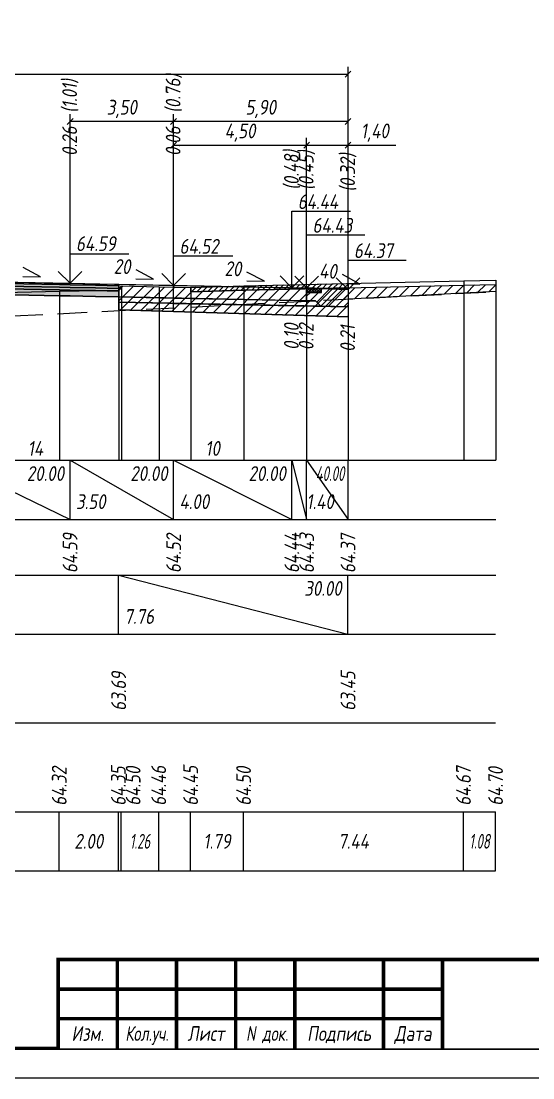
# Model space of a CAD drawing. Extents: x -717 to 1451, y -133302 to 233.
# Drawn here: x 193.7 to 280.2, y -127162.4 to -126983.8 of the extents above; entities that cross this region are included whole.
import ezdxf
from ezdxf.enums import TextEntityAlignment as Align

# ---------------------------------------------------------------- set-up
doc = ezdxf.new("R2010")
doc.units = 0
doc.linetypes.add('штриховая', pattern=[0.75, 0.5, -0.25])
for name, color, linetype in [('Зарамочное оформление', 7, 'Continuous'), ('Интерполированный поперечник', 2, 'Continuous'), ('Код_510', 7, 'Continuous'), ('Код_514', 1, 'Continuous'), ('Код_516', 1, 'Continuous'), ('Контур_0', 7, 'Continuous'), ('Контур_2564', 7, 'Continuous'), ('Контур_2660', 7, 'Continuous'), ('Контур_2665', 7, 'Continuous'), ('Контур_400', 7, 'Continuous'), ('Контур_508', 7, 'Continuous'), ('Контур_512', 7, 'Continuous'), ('Контур_513', 7, 'Continuous'), ('Красный поперечник', 1, 'Continuous'), ('Объём_2501', 7, 'Continuous'), ('Объём_2564', 7, 'Continuous'), ('Объём_2650', 7, 'Continuous'), ('Объём_2660', 7, 'Continuous'), ('Объём_2665', 7, 'Continuous'), ('Объём_2753', 7, 'Continuous'), ('Откосы', 7, 'Continuous'), ('Отметки покрытия', 7, 'Continuous'), ('Рабочие отметки', 7, 'Continuous'), ('Рабочие отметки доп.', 7, 'Continuous'), ('Слои выравнивания', 7, 'Continuous'), ('Таблица', 7, 'Continuous'), ('Уклоны проезжей части', 7, 'Continuous'), ('Черный поперечник', 3, 'Continuous')]:
    doc.layers.add(name, color=color, linetype=linetype)
for name, color, linetype, true_color in [('Контур_2540', 2, 'Continuous', 0xffff00), ('Контур_2560', 2, 'Continuous', 0xffff00), ('Контур_2561', 7, 'Continuous', 0xff8040), ('Контур_2562', 3, 'Continuous', 0x00ff00), ('Контур_2563', 7, 'Continuous', 0xff8000), ('Контур_2570', 7, 'Continuous', 0x80ff00), ('Контур_2725', 7, 'Continuous', 0x323232), ('Контур_2760', 7, 'Continuous', 0x323232), ('Контур_2761', 7, 'Continuous', 0x323232), ('Контур_2762', 7, 'Continuous', 0x323232), ('Контур_2763', 7, 'Continuous', 0x323232), ('Контур_402', 7, 'Continuous', 0xff6464), ('Объём_2500', 7, 'Continuous', 0xc0c0c0), ('Объём_2520', 7, 'Continuous', 0x80ffff), ('Объём_2540', 2, 'Continuous', 0xffff00), ('Объём_2560', 2, 'Continuous', 0xffff00), ('Объём_2561', 7, 'Continuous', 0xff8040), ('Объём_2562', 3, 'Continuous', 0x00ff00), ('Объём_2563', 7, 'Continuous', 0xff8000), ('Объём_2570', 7, 'Continuous', 0x80ff00), ('Объём_2600', 7, 'Continuous', 0x808000), ('Объём_2746', 2, 'Continuous', 0xffff00)]:
    doc.layers.add(name, color=color, linetype=linetype, true_color=true_color)
doc.styles.get("Standard").update_dxf_attribs({"font": 'txt', "height": 2.5})
doc.styles.add('М', font='romand.shx', dxfattribs={"width": 0.8, "oblique": 10, "height": 2.5})
doc.dimstyles.new('ISO-25', dxfattribs={"dimtxt": 2.5, "dimasz": 2.5, "dimexe": 1.25, "dimexo": 0.625, "dimtad": 1, "dimtxsty": 'Standard', "dimcen": 2.5, "dimadec": 0, "dimazin": 0, "dimtfac": 1, "dimtmove": 0, "dimatfit": 3, "dimfxl": 1, "dimarcsym": 0})

# ---------------------------------------------------------------- blocks, each defined once
blk = doc.blocks.new('Штамп')
at = {"linetype": 'Continuous'}
blk.add_wipeout([(199.95, -411.25), (384.95, -411.25), (384.95, -426.25), (199.95, -426.25)], dxfattribs=at).dxf.layer = 'Зарамочное оформление'
at = {"layer": 'Зарамочное оформление', "linetype": 'Continuous', "lineweight": -3, "const_width": 0.6, "flags": 128}
for points in [[(199.95, -426.25), (199.95, -411.25), (384.95, -411.25)], [(209.95, -411.25), (209.95, -426.25)], [(219.95, -411.25), (219.95, -426.25)], [(229.95, -411.25), (229.95, -426.25)], [(239.95, -411.25), (239.95, -426.25)], [(254.95, -411.25), (254.95, -426.25)], [(264.95, -411.25), (264.95, -426.25)], [(374.95, -411.25), (374.95, -426.25)], [(199.95, -416.25), (264.95, -416.25)], [(374.95, -418.25), (384.95, -418.25)], [(199.95, -421.25), (264.95, -421.25)]]:
    blk.add_lwpolyline(points, dxfattribs=at)
at = {"linetype": 'Continuous', "insert": (319.95, -419.17), "char_height": 5, "width": 110, "attachment_point": 5, "style": 'М'}
blk.add_mtext('{\\Q10;\\W0.8;43/23-Р-ЗП2-1}', dxfattribs=at)
at = {"layer": 'Зарамочное оформление', "linetype": 'Continuous', "style": 'М', "oblique": 10}
for s, width, p in [('Лист', 0.8, (379.95, -414.66)), ('Изм.', 0.8, (204.95, -423.75)), ('Кол.уч.', 0.7, (214.95, -423.75)), ('Лист', 0.8, (224.95, -423.75)), ('N док.', 0.7, (235.28, -423.75)), ('Подпись', 0.8, (247.45, -423.75)), ('Дата', 0.8, (259.95, -423.75))]:
    blk.add_text(s, height=2.5, dxfattribs=dict(at, width=width)).set_placement(p, align=Align.MIDDLE_CENTER)
blk = doc.blocks.new('шифр')
blk.add_blockref('Штамп', (0, -126791))
blk = doc.blocks.new('_Oblique')
at = {"color": 0, "linetype": 'ByBlock', "lineweight": -2}
blk.add_line((-0.5, -0.5), (0.5, 0.5), dxfattribs=at)
blk = doc.blocks.new('*D4013')
at = {"color": 0, "lineweight": -2, "transparency": 16777216}
for p, q in [((241.96, -127028.31), (241.96, -127003.48)), ((248.96, -127028.59), (248.96, -127003.48)), ((241.96, -127004.73), (248.96, -127004.73)), ((248.96, -127004.73), (257.04, -127004.73))]:
    blk.add_line(p, q, dxfattribs=at)
at = {"layer": 'Defpoints', "color": 0, "transparency": 16777216}
for p in [(248.96, -127004.73), (241.96, -127028.94), (248.96, -127029.22)]:
    blk.add_point(p, dxfattribs=at)
at = {"color": 0, "lineweight": -2, "transparency": 16777216, "rotation": 180}
blk.add_blockref('_Oblique', (241.96, -127004.73), dxfattribs=at)
at = {"color": 0, "lineweight": -2, "transparency": 16777216}
blk.add_blockref('_Oblique', (248.96, -127004.73), dxfattribs=at)
at = {"color": 0, "transparency": 16777216, "insert": (253.5, -127002.61), "char_height": 2.5, "width": 8.75, "attachment_point": 5, "style": 'М'}
blk.add_mtext('1,40', dxfattribs=at)
blk = doc.blocks.new('*D4015')
at = {"color": 0, "lineweight": -2, "transparency": 16777216}
for p, q in [((219.46, -127027.86), (219.46, -127003.48)), ((241.96, -127028.31), (241.96, -127003.48)), ((219.46, -127004.73), (241.96, -127004.73))]:
    blk.add_line(p, q, dxfattribs=at)
at = {"layer": 'Defpoints', "color": 0, "transparency": 16777216}
for p in [(241.96, -127004.73), (219.46, -127028.49), (241.96, -127028.94)]:
    blk.add_point(p, dxfattribs=at)
at = {"color": 0, "lineweight": -2, "transparency": 16777216, "rotation": 180}
blk.add_blockref('_Oblique', (219.46, -127004.73), dxfattribs=at)
at = {"color": 0, "lineweight": -2, "transparency": 16777216}
blk.add_blockref('_Oblique', (241.96, -127004.73), dxfattribs=at)
at = {"color": 0, "transparency": 16777216, "insert": (230.71, -127002.61), "char_height": 2.5, "width": 9.5833, "attachment_point": 5, "style": 'М'}
blk.add_mtext('4,50', dxfattribs=at)
blk = doc.blocks.new('*D4017')
at = {"color": 0, "lineweight": -2, "transparency": 16777216}
for p, q in [((201.96, -127027.51), (201.96, -126999.48)), ((219.46, -127000.73), (201.96, -127000.73)), ((219.46, -127027.86), (219.46, -126999.48))]:
    blk.add_line(p, q, dxfattribs=at)
at = {"layer": 'Defpoints', "color": 0, "transparency": 16777216}
for p in [(201.96, -127000.73), (201.96, -127028.14), (219.46, -127028.49)]:
    blk.add_point(p, dxfattribs=at)
at = {"color": 0, "lineweight": -2, "transparency": 16777216, "rotation": 180}
blk.add_blockref('_Oblique', (201.96, -127000.73), dxfattribs=at)
at = {"color": 0, "lineweight": -2, "transparency": 16777216}
blk.add_blockref('_Oblique', (219.46, -127000.73), dxfattribs=at)
at = {"color": 0, "transparency": 16777216, "insert": (210.71, -126998.61), "char_height": 2.5, "width": 9.5833, "attachment_point": 5, "style": 'М'}
blk.add_mtext('3,50', dxfattribs=at)
blk = doc.blocks.new('*D4018')
at = {"color": 0, "lineweight": -2, "transparency": 16777216}
for p, q in [((219.46, -127027.86), (219.46, -126999.48)), ((248.96, -127000.73), (219.46, -127000.73)), ((248.96, -127028.59), (248.96, -126999.48))]:
    blk.add_line(p, q, dxfattribs=at)
at = {"layer": 'Defpoints', "color": 0, "transparency": 16777216}
for p in [(219.46, -127000.73), (219.46, -127028.49), (248.96, -127029.22)]:
    blk.add_point(p, dxfattribs=at)
at = {"color": 0, "lineweight": -2, "transparency": 16777216, "rotation": 180}
blk.add_blockref('_Oblique', (219.46, -127000.73), dxfattribs=at)
at = {"color": 0, "lineweight": -2, "transparency": 16777216}
blk.add_blockref('_Oblique', (248.96, -127000.73), dxfattribs=at)
at = {"color": 0, "transparency": 16777216, "insert": (234.21, -126998.61), "char_height": 2.5, "width": 9.5833, "attachment_point": 5, "style": 'М'}
blk.add_mtext('5,90', dxfattribs=at)
blk = doc.blocks.new('*D4020')
at = {"color": 0, "lineweight": -2, "transparency": 16777216}
for p, q in [((119.24, -127028.69), (119.24, -126991.48)), ((248.96, -127028.59), (248.96, -126991.48)), ((119.24, -126992.73), (248.96, -126992.73))]:
    blk.add_line(p, q, dxfattribs=at)
at = {"layer": 'Defpoints', "color": 0, "transparency": 16777216}
for p in [(248.96, -126992.73), (119.24, -127029.32), (248.96, -127029.22)]:
    blk.add_point(p, dxfattribs=at)
at = {"color": 0, "lineweight": -2, "transparency": 16777216, "rotation": 180}
blk.add_blockref('_Oblique', (119.24, -126992.73), dxfattribs=at)
at = {"color": 0, "lineweight": -2, "transparency": 16777216}
blk.add_blockref('_Oblique', (248.96, -126992.73), dxfattribs=at)
at = {"color": 0, "transparency": 16777216, "insert": (184.1, -126990.61), "char_height": 2.5, "width": 12.5, "attachment_point": 5, "style": 'М'}
blk.add_mtext('25,94', dxfattribs=at)

msp = doc.modelspace()

# ---------------------------------------------------------------- linework, layer by layer
at = {"flags": 128}
msp.add_lwpolyline([(-30.054, -127162.421), (389.946, -127162.421), (389.946, -126865.421), (-30.054, -126865.421)], close=True, dxfattribs=at)
at = {"const_width": 0.6, "flags": 128}
msp.add_lwpolyline([(-10.054, -127157.421), (384.946, -127157.421), (384.946, -126870.421), (-10.054, -126870.421)], close=True, dxfattribs=at)
at = {"layer": 'Откосы', "color": 1, "flags": 128}
msp.add_lwpolyline([(193.976, -127026.918), (196.975, -127026.978), (194.006, -127025.418)], dxfattribs=at)
at = {"layer": 'Уклоны проезжей части', "color": 1, "flags": 128}
msp.add_lwpolyline([(193.976, -127026.918), (196.975, -127026.978), (194.006, -127025.418)], dxfattribs=at)

# ---------------------------------------------------------------- texts
at = {"layer": 'Слои выравнивания', "style": 'М', "oblique": 10, "width": 0.8}
msp.add_text('14', height=2.5, dxfattribs=at).set_placement((196.101, -127058), align=Align.BOTTOM_CENTER)

# ---------------------------------------------------------------- next in the draw order: block references
msp.add_blockref('шифр', (0, 59.829))

# ---------------------------------------------------------------- next in the draw order: hatches: boundary and pattern name
h = msp.add_hatch()
h.set_pattern_fill('ANSI37', color=256, scale=0.1)
h.set_pattern_definition([(45, (243.20994, -127029.12588), (-0.22451, 0.22451), []), (135, (243.20994, -127029.12588), (-0.22451, -0.22451), [])])
h.paths.add_polyline_path([(241.96, -127028.876), (241.96, -127029.629), (244.465, -127029.629), (244.461, -127028.975), (243.202, -127029.126)])
at = {"layer": 'Объём_2563'}
h = msp.add_hatch(dxfattribs=at)
h.set_pattern_fill('ANSI31', color=256, scale=0.3)
h.paths.add_polyline_path([(135.259, -127030.733), (134.34, -127031.652), (113.91, -127032.06), (119.244, -127028.504), (136.759, -127027.803), (136.759, -127030.703)])
h.paths.add_polyline_path([(244.461, -127028.977), (248.96, -127029.157), (248.96, -127032.067), (244.378, -127031.976), (243.46, -127031.057), (241.96, -127031.027), (241.96, -127029.629), (244.465, -127029.629)])
at = {"layer": 'Объём_2570'}
h = msp.add_hatch(dxfattribs=at)
h.set_pattern_fill('ANSI31', color=256, scale=0.2)
h.paths.add_polyline_path([(248.96, -127028.859), (231.348, -127029.262), (222.393, -127029.528), (222.393, -127028.778), (231.348, -127028.512), (248.96, -127028.109)])
at = {"layer": 'Объём_2600'}
h = msp.add_hatch(dxfattribs=at)
h.set_pattern_fill('ANSI31', color=6, scale=0.4)
h.paths.add_polyline_path([(111.281, -127033.812), (105, -127038), (80.05, -127039.256), (80.052, -127030.283), (80.187, -127030.277), (85.248, -127030.337), (87.781, -127030.077), (90.821, -127030.049), (99.473, -127029.811), (102.279, -127029.783), (107.135, -127029.808), (112.274, -127029.771), (112.297, -127029.815), (112.797, -127030.565), (136.759, -127030.352), (136.759, -127033.048)])
h.paths.add_polyline_path([(210.675, -127028.491), (216.995, -127028.703), (222.393, -127028.778), (222.393, -127029.528), (231.348, -127029.262), (268.54, -127028.411), (273.96, -127028.281), (273.96, -127029.491), (248.96, -127030.75), (248.96, -127033.745), (210.175, -127032.581), (210.175, -127029.242)])
at = {"layer": 'Слои выравнивания'}
for color, points in [(2, [(182.027, -127027.679), (200.175, -127028.042), (201.96, -127028.077), (206.267, -127028.164), (210.175, -127028.242), (210.175, -127028.492), (206.267, -127028.414), (201.96, -127028.327), (200.175, -127028.292), (182.027, -127027.929)]), (3, [(182.027, -127027.929), (200.175, -127028.292), (201.96, -127028.327), (206.267, -127028.414), (210.175, -127028.492), (210.175, -127028.942), (206.267, -127028.864), (201.96, -127028.777), (200.175, -127028.742), (182.027, -127028.379)]), (4, [(182.027, -127028.379), (200.175, -127028.742), (201.96, -127028.777), (206.267, -127028.864), (210.175, -127028.942), (210.175, -127029.392), (206.267, -127029.314), (201.96, -127029.227), (200.175, -127029.192), (182.027, -127028.829)]), (5, [(182.027, -127028.829), (200.175, -127029.192), (201.96, -127029.227), (206.267, -127029.314), (210.175, -127029.392), (210.175, -127030.392), (206.267, -127030.314), (201.96, -127030.227), (200.175, -127030.192), (182.027, -127029.829)])]:
    msp.add_hatch(color=color, dxfattribs=at).paths.add_polyline_path(points)

# ---------------------------------------------------------------- next in the draw order: linework, layer by layer
msp.add_lwpolyline([(241.96, -127028.876), (241.96, -127029.629), (244.465, -127029.629), (244.461, -127028.975), (243.202, -127029.126), (241.96, -127028.876)])
at = {"layer": 'Интерполированный поперечник', "linetype": 'штриховая', "ltscale": 10, "flags": 128}
msp.add_lwpolyline([(80, -127039.259), (273.96, -127029.491)], dxfattribs=at)
at = {"layer": 'Код_510'}
for p, q in [((200.121, -127127.421), (200.121, -127117.421)), ((210.12, -127127.421), (210.12, -127117.421)), ((210.621, -127127.421), (210.621, -127117.421)), ((216.941, -127127.421), (216.941, -127117.421)), ((222.339, -127127.421), (222.339, -127117.421)), ((231.294, -127127.421), (231.294, -127117.421)), ((268.485, -127127.421), (268.485, -127117.421)), ((273.906, -127127.421), (273.906, -127117.421))]:
    msp.add_line(p, q, dxfattribs=at)
at = {"layer": 'Код_514'}
for p, q in [((181.252, -127058), (201.96, -127068)), ((201.96, -127068), (201.96, -127058)), ((201.96, -127058), (219.46, -127068)), ((219.46, -127068), (219.46, -127058)), ((219.46, -127058), (239.46, -127068)), ((239.46, -127068), (239.46, -127058)), ((239.46, -127058), (241.96, -127068)), ((241.96, -127068), (241.96, -127058)), ((241.96, -127058), (248.96, -127068)), ((248.96, -127068), (248.96, -127058))]:
    msp.add_line(p, q, dxfattribs=at)
at = {"layer": 'Код_516'}
for p, q in [((210.12, -127087.421), (210.12, -127077.421)), ((210.12, -127077.421), (248.906, -127087.421)), ((248.906, -127087.421), (248.906, -127077.421))]:
    msp.add_line(p, q, dxfattribs=at)
at = {"layer": 'Контур_0', "flags": 128}
for points in [[(210.175, -127028.242), (241.96, -127028.877), (241.96, -127031.027), (210.175, -127030.392), (210.175, -127028.242), (210.175, -127028.242)], [(248.96, -127029.157), (248.96, -127033.207)]]:
    msp.add_lwpolyline(points, dxfattribs=at)
at = {"layer": 'Контур_0', "color": 250, "flags": 128}
for points in [[(219.46, -127030.577), (243.46, -127031.057), (244.378, -127031.976), (210.175, -127031.292), (210.175, -127030.392), (219.46, -127030.577), (219.46, -127030.577)], [(241.96, -127031.027), (243.46, -127031.057), (244.378, -127031.976), (248.96, -127032.067)]]:
    msp.add_lwpolyline(points, dxfattribs=at)
at = {"layer": 'Контур_2540', "flags": 128}
msp.add_lwpolyline([(248.96, -127033.745), (210.175, -127032.581), (210.175, -127031.292), (248.96, -127032.067), (248.96, -127033.745), (248.96, -127033.745)], dxfattribs=at)
at = {"layer": 'Контур_2560', "flags": 128}
msp.add_lwpolyline([(241.96, -127028.877), (248.96, -127029.157), (248.96, -127029.157), (248.96, -127029.157)], dxfattribs=at)
at = {"layer": 'Контур_2561', "flags": 128}
msp.add_lwpolyline([(241.96, -127028.877), (241.96, -127028.877), (248.96, -127029.157), (248.96, -127029.157), (241.96, -127028.877)], dxfattribs=at)
at = {"layer": 'Контур_2562', "flags": 128}
msp.add_lwpolyline([(248.96, -127029.157), (248.96, -127029.157), (248.96, -127029.157), (248.96, -127029.157), (248.96, -127029.157)], dxfattribs=at)
at = {"layer": 'Контур_2563', "color": 250, "flags": 128}
msp.add_lwpolyline([(241.96, -127028.877), (248.96, -127029.157), (248.96, -127032.067), (244.378, -127031.976), (243.46, -127031.057), (241.96, -127031.027), (241.96, -127028.877), (241.96, -127028.877)], dxfattribs=at)
at = {"layer": 'Контур_2564', "flags": 128}
msp.add_lwpolyline([(241.96, -127028.877), (248.96, -127029.157)], dxfattribs=at)
at = {"layer": 'Контур_2570', "flags": 128}
msp.add_lwpolyline([(80, -127030.285), (80.187, -127030.277), (85.248, -127030.337), (87.781, -127030.077), (90.821, -127030.049), (99.473, -127029.811), (102.279, -127029.783), (107.135, -127029.808), (112.274, -127029.771), (112.297, -127029.815), (112.797, -127030.565), (154.933, -127030.19), (170.009, -127030.096), (181.252, -127029.846), (200.175, -127029.426), (210.175, -127029.242), (210.675, -127028.491), (216.995, -127028.703), (222.393, -127028.778), (222.393, -127029.528), (231.348, -127029.262), (268.54, -127028.411), (273.96, -127028.281)], dxfattribs=at)
at = {"layer": 'Контур_2660', "flags": 128}
msp.add_lwpolyline([(210.175, -127032.581), (248.96, -127033.745)], dxfattribs=at)
at = {"layer": 'Контур_2665', "flags": 128}
msp.add_lwpolyline([(248.96, -127029.157), (248.96, -127029.157)], dxfattribs=at)
at = {"layer": 'Контур_2725', "flags": 128}
msp.add_lwpolyline([(136.759, -127030.703), (139.259, -127030.653), (143.044, -127030.577), (154.933, -127030.34), (160.544, -127030.227), (165.826, -127030.122), (165.826, -127030.172), (169.462, -127030.099), (170.009, -127030.096), (173.419, -127030.02), (181.252, -127029.863), (182.027, -127029.879), (182.027, -127029.829), (200.175, -127030.192), (201.96, -127030.227), (206.267, -127030.314), (210.175, -127030.392)], dxfattribs=at)
at = {"layer": 'Контур_2760', "flags": 128}
msp.add_lwpolyline([(136.759, -127028.553), (139.259, -127028.503), (143.044, -127028.427), (154.933, -127028.19), (160.544, -127028.077), (165.826, -127027.972), (169.462, -127027.899), (170.009, -127027.888), (173.419, -127027.82), (181.252, -127027.663), (182.027, -127027.679), (200.175, -127028.042), (201.96, -127028.077), (206.267, -127028.164), (210.175, -127028.242)], dxfattribs=at)
at = {"layer": 'Контур_2761', "flags": 128}
msp.add_lwpolyline([(136.759, -127028.803), (139.259, -127028.753), (143.044, -127028.677), (154.933, -127028.44), (160.544, -127028.327), (165.826, -127028.222), (169.462, -127028.149), (170.009, -127028.138), (173.419, -127028.07), (181.252, -127027.913), (182.027, -127027.929), (200.175, -127028.292), (201.96, -127028.327), (206.267, -127028.414), (210.175, -127028.492)], dxfattribs=at)
at = {"layer": 'Контур_2762', "flags": 128}
msp.add_lwpolyline([(136.759, -127029.253), (139.259, -127029.203), (143.044, -127029.127), (154.933, -127028.89), (160.544, -127028.777), (165.826, -127028.672), (169.462, -127028.599), (170.009, -127028.588), (173.419, -127028.52), (181.252, -127028.363), (182.027, -127028.379), (200.175, -127028.742), (201.96, -127028.777), (206.267, -127028.864), (210.175, -127028.942)], dxfattribs=at)
at = {"layer": 'Контур_2763', "flags": 128}
msp.add_lwpolyline([(136.759, -127029.703), (139.259, -127029.653), (143.044, -127029.577), (154.933, -127029.34), (160.544, -127029.227), (165.826, -127029.122), (169.462, -127029.049), (170.009, -127029.038), (173.419, -127028.97), (181.252, -127028.813), (182.027, -127028.829), (200.175, -127029.192), (201.96, -127029.227), (206.267, -127029.314), (210.175, -127029.392)], dxfattribs=at)
at = {"layer": 'Контур_400', "flags": 128}
msp.add_lwpolyline([(181.252, -127027.663), (201.96, -127028.077), (219.46, -127028.427), (219.46, -127028.427), (219.46, -127028.427), (219.46, -127028.427), (239.46, -127028.827), (239.46, -127028.827), (241.96, -127028.877)], dxfattribs=at)
at = {"layer": 'Контур_402', "flags": 128}
msp.add_lwpolyline([(111.281, -127033.812), (136.759, -127033.048), (136.759, -127030.703), (165.826, -127030.122), (165.826, -127030.172), (169.462, -127030.099), (170.009, -127030.096), (173.419, -127030.02), (181.252, -127029.863), (182.027, -127029.879), (182.027, -127029.829), (210.175, -127030.392), (210.175, -127032.581), (248.96, -127033.745)], dxfattribs=at)
at = {"layer": 'Контур_508', "flags": 128}
msp.add_lwpolyline([(105, -127038), (111.281, -127033.812), (136.759, -127033.048), (136.759, -127030.703), (165.826, -127030.122), (165.826, -127030.172), (169.462, -127030.099), (170.009, -127030.096), (173.419, -127030.02), (181.252, -127029.863), (182.027, -127029.879), (182.027, -127029.829), (210.175, -127030.392), (210.175, -127032.581), (248.96, -127033.745)], dxfattribs=at)
at = {"layer": 'Контур_512', "flags": 128}
msp.add_lwpolyline([(210.175, -127032.581), (248.96, -127033.745)], dxfattribs=at)
at = {"layer": 'Контур_513', "flags": 128}
msp.add_lwpolyline([(105, -127038), (111.281, -127033.812), (136.759, -127033.048), (136.759, -127030.703), (165.826, -127030.122), (165.826, -127030.172), (169.462, -127030.099), (170.009, -127030.096), (173.419, -127030.02), (181.252, -127029.863), (182.027, -127029.879), (182.027, -127029.829), (210.175, -127030.392), (210.175, -127032.581), (248.96, -127033.745)], dxfattribs=at)
at = {"layer": 'Красный поперечник'}
for p, q in [((181.252, -127027.663), (201.96, -127028.077)), ((201.96, -127028.077), (219.46, -127028.427)), ((219.46, -127028.427), (239.46, -127028.827)), ((239.46, -127028.827), (241.96, -127028.877)), ((241.96, -127028.877), (248.96, -127029.157)), ((210.175, -127032.581), (210.175, -127058)), ((248.96, -127033.745), (248.96, -127058))]:
    msp.add_line(p, q, dxfattribs=at)
at = {"layer": 'Объём_2500', "flags": 128}
for points in [[(210.175, -127028.242), (241.96, -127028.877), (241.96, -127031.027), (210.175, -127030.392), (210.175, -127028.242), (210.175, -127028.242)], [(219.46, -127028.427), (241.96, -127028.877), (241.96, -127031.027), (219.46, -127030.577), (219.46, -127028.427)]]:
    msp.add_lwpolyline(points, dxfattribs=at)
at = {"layer": 'Объём_2501', "flags": 128}
for points in [[(181.252, -127027.663), (201.96, -127028.077), (219.46, -127028.427), (219.46, -127028.427), (219.46, -127028.427), (219.46, -127028.427), (239.46, -127028.827), (239.46, -127028.827), (241.96, -127028.877)], [(219.46, -127028.427), (239.46, -127028.827), (239.46, -127028.827), (241.96, -127028.877)]]:
    msp.add_lwpolyline(points, dxfattribs=at)
at = {"layer": 'Объём_2520', "color": 250, "flags": 128}
for points in [[(219.46, -127030.577), (243.46, -127031.057), (244.378, -127031.976), (210.175, -127031.292), (210.175, -127030.392), (219.46, -127030.577), (219.46, -127030.577)], [(219.46, -127030.577), (243.46, -127031.057), (244.378, -127031.976), (219.46, -127031.477), (219.46, -127030.577)]]:
    msp.add_lwpolyline(points, dxfattribs=at)
at = {"layer": 'Объём_2540', "flags": 128}
for points in [[(248.96, -127033.745), (210.175, -127032.581), (210.175, -127031.292), (248.96, -127032.067), (248.96, -127033.745), (248.96, -127033.745)], [(219.46, -127031.477), (248.96, -127032.067), (248.96, -127033.745), (248.96, -127033.745), (248.96, -127033.745), (219.46, -127032.86), (219.46, -127031.477)]]:
    msp.add_lwpolyline(points, dxfattribs=at)
at = {"layer": 'Объём_2560', "flags": 128}
msp.add_lwpolyline([(241.96, -127028.877), (248.96, -127029.157), (248.96, -127029.157), (248.96, -127029.157)], dxfattribs=at)
msp.add_lwpolyline([(241.96, -127028.877), (248.96, -127029.157), (248.96, -127029.157), (248.96, -127029.157)], dxfattribs=at)
at = {"layer": 'Объём_2561', "flags": 128}
msp.add_lwpolyline([(241.96, -127028.877), (241.96, -127028.877), (248.96, -127029.157), (248.96, -127029.157), (241.96, -127028.877)], dxfattribs=at)
msp.add_lwpolyline([(241.96, -127028.877), (241.96, -127028.877), (248.96, -127029.157), (248.96, -127029.157), (241.96, -127028.877)], dxfattribs=at)
at = {"layer": 'Объём_2562', "flags": 128}
msp.add_lwpolyline([(248.96, -127029.157), (248.96, -127029.157), (248.96, -127029.157), (248.96, -127029.157), (248.96, -127029.157)], dxfattribs=at)
msp.add_lwpolyline([(248.96, -127029.157), (248.96, -127029.157), (248.96, -127029.157), (248.96, -127029.157), (248.96, -127029.157)], dxfattribs=at)
at = {"layer": 'Объём_2563', "color": 250, "flags": 128}
for points in [[(241.96, -127028.877), (248.96, -127029.157), (248.96, -127032.067), (244.378, -127031.976), (243.46, -127031.057), (241.96, -127031.027), (241.96, -127028.877), (241.96, -127028.877)], [(244.461, -127028.977), (248.96, -127029.157), (248.96, -127032.067), (244.378, -127031.976), (243.46, -127031.057), (241.96, -127031.027), (241.96, -127029.629), (244.465, -127029.629), (244.461, -127028.977), (244.461, -127028.977)]]:
    msp.add_lwpolyline(points, dxfattribs=at)
at = {"layer": 'Объём_2564', "flags": 128}
msp.add_lwpolyline([(241.96, -127028.877), (248.96, -127029.157)], dxfattribs=at)
msp.add_lwpolyline([(241.96, -127028.877), (248.96, -127029.157)], dxfattribs=at)
at = {"layer": 'Объём_2570', "flags": 128}
msp.add_lwpolyline([(248.96, -127028.859), (231.348, -127029.262), (222.393, -127029.528), (222.393, -127028.778), (231.348, -127028.512), (248.96, -127028.109), (248.96, -127028.859), (248.96, -127028.859)], dxfattribs=at)
msp.add_lwpolyline([(248.96, -127028.859), (231.348, -127029.262), (222.393, -127029.528), (222.393, -127028.778), (231.348, -127028.512), (248.96, -127028.109), (248.96, -127028.859), (248.96, -127028.859)], dxfattribs=at)
at = {"layer": 'Объём_2650', "color": 6, "flags": 128}
msp.add_lwpolyline([(210.675, -127028.491), (216.995, -127028.703), (222.393, -127028.778), (222.393, -127029.528), (231.348, -127029.262), (268.54, -127028.411), (273.96, -127028.281), (273.96, -127029.491), (248.96, -127030.75), (248.96, -127033.745), (210.175, -127032.581), (210.175, -127029.242), (210.675, -127028.491), (210.675, -127028.491)], dxfattribs=at)
at = {"layer": 'Объём_2660', "flags": 128}
for points in [[(210.175, -127032.581), (248.96, -127033.745)], [(219.46, -127032.86), (248.96, -127033.745)]]:
    msp.add_lwpolyline(points, dxfattribs=at)
at = {"layer": 'Объём_2665', "flags": 128}
msp.add_lwpolyline([(248.96, -127029.157), (248.96, -127029.157)], dxfattribs=at)
msp.add_lwpolyline([(248.96, -127029.157), (248.96, -127029.157)], dxfattribs=at)
at = {"layer": 'Объём_2746', "flags": 128}
for points in [[(248.96, -127029.157), (248.96, -127033.745), (210.175, -127032.581), (210.175, -127029.242), (210.675, -127028.491), (216.995, -127028.703), (222.393, -127028.778), (222.393, -127029.528), (231.348, -127029.262), (244.219, -127028.968), (248.96, -127029.157), (248.96, -127029.157)], [(219.46, -127028.737), (222.393, -127028.778), (222.393, -127029.528), (231.348, -127029.262), (244.219, -127028.968), (248.96, -127029.157), (248.96, -127029.157), (248.96, -127029.157), (248.96, -127033.745), (219.46, -127032.86), (219.46, -127028.737)]]:
    msp.add_lwpolyline(points, dxfattribs=at)
at = {"layer": 'Объём_2753', "flags": 128}
msp.add_lwpolyline([(210.175, -127028.242), (210.175, -127028.242)], dxfattribs=at)
at = {"layer": 'Откосы', "color": 1, "flags": 128}
for points in [[(213.079, -127027.3), (216.079, -127027.36), (213.109, -127025.8)], [(231.829, -127027.675), (234.829, -127027.735), (231.859, -127026.175)], [(247.948, -127028.116), (250.946, -127028.236), (248.008, -127026.617)]]:
    msp.add_lwpolyline(points, dxfattribs=at)
at = {"layer": 'Отметки покрытия', "color": 1}
for p, q in [((239.46, -127028.827), (239.46, -127015.877)), ((239.46, -127015.877), (249.395, -127015.877)), ((241.96, -127028.877), (241.96, -127019.877)), ((241.96, -127019.877), (251.782, -127019.877)), ((201.96, -127028.077), (201.96, -127023.077)), ((201.96, -127023.077), (211.878, -127023.077)), ((219.46, -127028.427), (219.46, -127023.427)), ((219.46, -127023.427), (229.477, -127023.427)), ((248.96, -127029.157), (248.96, -127024.157)), ((248.96, -127024.157), (258.769, -127024.157)), ((201.96, -127028.077), (199.96, -127026.077)), ((201.96, -127028.077), (203.96, -127026.077)), ((219.46, -127028.427), (217.46, -127026.427)), ((219.46, -127028.427), (221.46, -127026.427)), ((239.46, -127028.827), (237.46, -127026.827)), ((239.46, -127028.827), (241.46, -127026.827)), ((241.96, -127028.877), (239.96, -127026.877)), ((241.96, -127028.877), (243.96, -127026.877)), ((248.96, -127029.157), (246.96, -127027.157)), ((248.96, -127029.157), (250.96, -127027.157))]:
    msp.add_line(p, q, dxfattribs=at)
at = {"layer": 'Слои выравнивания'}
for p, q in [((210.175, -127028.242), (210.175, -127058)), ((241.96, -127028.877), (241.96, -127058))]:
    msp.add_line(p, q, dxfattribs=at)
at = {"layer": 'Слои выравнивания', "color": 2, "flags": 128}
msp.add_lwpolyline([(182.027, -127027.679), (200.175, -127028.042), (201.96, -127028.077), (206.267, -127028.164), (210.175, -127028.242), (210.175, -127028.492), (206.267, -127028.414), (201.96, -127028.327), (200.175, -127028.292), (182.027, -127027.929)], close=True, dxfattribs=at)
at = {"layer": 'Слои выравнивания', "color": 3, "flags": 128}
msp.add_lwpolyline([(182.027, -127027.929), (200.175, -127028.292), (201.96, -127028.327), (206.267, -127028.414), (210.175, -127028.492), (210.175, -127028.942), (206.267, -127028.864), (201.96, -127028.777), (200.175, -127028.742), (182.027, -127028.379)], close=True, dxfattribs=at)
at = {"layer": 'Слои выравнивания', "color": 4, "flags": 128}
msp.add_lwpolyline([(182.027, -127028.379), (200.175, -127028.742), (201.96, -127028.777), (206.267, -127028.864), (210.175, -127028.942), (210.175, -127029.392), (206.267, -127029.314), (201.96, -127029.227), (200.175, -127029.192), (182.027, -127028.829)], close=True, dxfattribs=at)
at = {"layer": 'Слои выравнивания', "color": 5, "flags": 128}
msp.add_lwpolyline([(182.027, -127028.829), (200.175, -127029.192), (201.96, -127029.227), (206.267, -127029.314), (210.175, -127029.392), (210.175, -127030.392), (206.267, -127030.314), (201.96, -127030.227), (200.175, -127030.192), (182.027, -127029.829)], close=True, dxfattribs=at)
at = {"layer": 'Таблица'}
for p, q in [((80, -127058), (273.96, -127058)), ((80, -127068), (273.96, -127068)), ((80, -127077.421), (273.96, -127077.421)), ((79.946, -127087.421), (273.906, -127087.421)), ((79.946, -127102.421), (273.906, -127102.421)), ((79.946, -127117.421), (273.906, -127117.421)), ((79.946, -127127.421), (273.906, -127127.421))]:
    msp.add_line(p, q, dxfattribs=at)
at = {"layer": 'Уклоны проезжей части', "color": 1, "flags": 128}
for points in [[(213.079, -127027.3), (216.079, -127027.36), (213.109, -127025.8)], [(231.829, -127027.675), (234.829, -127027.735), (231.859, -127026.175)], [(247.948, -127028.116), (250.946, -127028.236), (248.008, -127026.617)]]:
    msp.add_lwpolyline(points, dxfattribs=at)
at = {"layer": 'Черный поперечник', "color": 7}
for p, q in [((273.96, -127027.531), (273.96, -127058)), ((210.175, -127029.242), (210.175, -127058)), ((210.675, -127028.491), (210.675, -127058)), ((216.995, -127028.703), (216.995, -127058)), ((222.393, -127028.778), (222.393, -127058)), ((231.348, -127028.512), (231.348, -127058)), ((268.54, -127027.661), (268.54, -127058)), ((200.175, -127029.426), (200.175, -127058))]:
    msp.add_line(p, q, dxfattribs=at)
at = {"layer": 'Черный поперечник', "flags": 128}
msp.add_lwpolyline([(80, -127030.285), (80.187, -127030.277), (85.248, -127030.337), (87.781, -127030.077), (90.821, -127030.049), (99.473, -127029.811), (102.279, -127029.783), (107.135, -127029.808), (112.274, -127029.771), (112.297, -127029.815), (112.797, -127030.565), (154.933, -127030.19), (170.009, -127030.096), (181.252, -127029.846), (200.175, -127029.426), (210.175, -127029.242), (210.675, -127028.491), (216.995, -127028.703), (222.393, -127028.778), (231.348, -127028.512), (268.54, -127027.661), (273.96, -127027.531)], dxfattribs=at)

# ---------------------------------------------------------------- next in the draw order: texts
at = {"layer": 'Код_510', "style": 'М', "oblique": 10, "width": 0.8}
for s, p in [('64.32', (200.121, -127116.421)), ('64.35', (210.12, -127116.421)), ('64.50', (212.62, -127116.421)), ('64.46', (216.941, -127116.421)), ('64.45', (222.339, -127116.421)), ('64.50', (231.294, -127116.421)), ('64.67', (268.485, -127116.421)), ('64.70', (273.906, -127116.421))]:
    msp.add_text(s, height=2.5, rotation=90, dxfattribs=at).set_placement(p, align=Align.MIDDLE_LEFT)
at = {"layer": 'Код_510', "style": 'М', "oblique": 10}
for s, width, p in [('2.00', 0.8, (205.121, -127122.421)), ('1.26', 0.6, (213.781, -127122.421)), ('1.79', 0.8, (226.816, -127122.421)), ('7.44', 0.8, (249.89, -127122.421)), ('1.08', 0.6, (271.196, -127122.421))]:
    msp.add_text(s, height=2.5, dxfattribs=dict(at, width=width)).set_placement(p, align=Align.MIDDLE_CENTER)
at = {"layer": 'Код_514', "style": 'М', "oblique": 10}
for s, width, p in [('20.00', 0.8, (200.96, -127059)), ('20.00', 0.8, (218.46, -127059)), ('20.00', 0.8, (238.46, -127059)), ('40.00', 0.6, (248.338, -127059))]:
    msp.add_text(s, height=2.5, dxfattribs=dict(at, width=width)).set_placement(p, align=Align.TOP_RIGHT)
at = {"layer": 'Код_514', "style": 'М', "oblique": 10, "width": 0.8}
for s, p in [('3.50', (202.96, -127067)), ('4.00', (220.46, -127067)), ('1.40', (241.92, -127067))]:
    msp.add_text(s, height=2.5, dxfattribs=at).set_placement(p, align=Align.BOTTOM_LEFT)
for s, p in [('64.59', (201.96, -127077.075)), ('64.52', (219.46, -127077.075)), ('64.44', (239.46, -127077.075)), ('64.43', (241.96, -127077.075)), ('64.37', (248.96, -127077.075))]:
    msp.add_text(s, height=2.5, rotation=90, dxfattribs=at).set_placement(p, align=Align.MIDDLE_LEFT)
at = {"layer": 'Код_516', "style": 'М', "oblique": 10, "width": 0.8}
msp.add_text('30.00', height=2.5, dxfattribs=at).set_placement((247.906, -127078.421), align=Align.TOP_RIGHT)
msp.add_text('7.76', height=2.5, dxfattribs=at).set_placement((211.12, -127086.421), align=Align.BOTTOM_LEFT)
for s, p in [('63.69', (210.175, -127100.371)), ('63.45', (248.96, -127100.371))]:
    msp.add_text(s, height=2.5, rotation=90, dxfattribs=at).set_placement(p, align=Align.MIDDLE_LEFT)
at = {"layer": 'Откосы', "color": 1, "style": 'М', "oblique": 10, "width": 0.8}
for s, rotation, p in [('20', 358.85423, (210.73, -127027.253)), ('20', 358.85423, (229.48, -127027.628)), ('40', 357.70938, (245.5, -127028.018))]:
    msp.add_text(s, height=2.5, rotation=rotation, dxfattribs=at).set_placement(p, align=Align.BOTTOM_CENTER)
at = {"layer": 'Отметки покрытия', "color": 1, "style": 'М', "oblique": 10, "width": 0.8}
for s, p in [('64.44', (240.46, -127016.283)), ('64.43', (242.96, -127020.283)), ('64.59', (202.96, -127023.381)), ('64.52', (220.46, -127023.833)), ('64.37', (249.96, -127024.563))]:
    msp.add_text(s, height=2.5, dxfattribs=at).set_placement(p, align=Align.BOTTOM_LEFT)
at = {"layer": 'Рабочие отметки', "color": 1, "style": 'М', "oblique": 10, "width": 0.8}
for s, p in [('0.26', (201.882, -127006.553)), ('0.06', (219.382, -127006.553))]:
    msp.add_text(s, height=2.5, rotation=90, dxfattribs=at).set_placement(p, align=Align.MIDDLE_LEFT)
for s, p in [('0.10', (239.382, -127034.838)), ('0.12', (241.882, -127034.888)), ('0.21', (248.882, -127035.168))]:
    msp.add_text(s, height=2.5, rotation=90, dxfattribs=at).set_placement(p, align=Align.MIDDLE_RIGHT)
at = {"layer": 'Рабочие отметки доп.', "color": 1, "style": 'М', "oblique": 10, "width": 0.8}
for s, p in [('(1.01)', (201.882, -126999.253)), ('(0.76)', (219.382, -126999.253)), ('(0.48)', (239.382, -127012.256)), ('(0.45)', (241.882, -127012.306)), ('(0.32)', (248.882, -127012.586))]:
    msp.add_text(s, height=2.5, rotation=90, dxfattribs=at).set_placement(p, align=Align.MIDDLE_LEFT)
at = {"layer": 'Слои выравнивания', "style": 'М', "oblique": 10, "width": 0.8}
msp.add_text('10', height=2.5, dxfattribs=at).set_placement((226.067, -127058), align=Align.BOTTOM_CENTER)
at = {"layer": 'Уклоны проезжей части', "color": 1, "style": 'М', "oblique": 10, "width": 0.8}
for s, rotation, p in [('20', 358.85423, (210.73, -127027.253)), ('20', 358.85423, (229.48, -127027.628)), ('40', 357.70938, (245.5, -127028.018))]:
    msp.add_text(s, height=2.5, rotation=rotation, dxfattribs=at).set_placement(p, align=Align.BOTTOM_CENTER)

# ---------------------------------------------------------------- next in the draw order: dimensions: what is measured, and where the dimension line sits
at = {"color": 5}
for base, p1, p2, picture, middle in [((248.96, -126992.726), (119.244, -127029.316), (248.96, -127029.22), '*D4020', (184.102, -126990.613)), ((241.96, -127004.726), (219.46, -127028.49), (241.96, -127028.94), '*D4015', (230.71, -127002.613)), ((248.96, -127004.726), (241.96, -127028.94), (248.96, -127029.22), '*D4013', (253.5, -127002.613))]:
    dim = msp.add_linear_dim(base=base, p1=p1, p2=p2, angle=180, dimstyle='ISO-25', override={"dimasz": 1, "dimlfac": 0.2, "dimzin": 0, "dimtxsty": 'М', "dimblk1": 'Oblique', "dimblk2": 'Oblique', "dimsah": 1}, dxfattribs=at)
    dim.commit()
    dim.dimension.update_dxf_attribs({"geometry": picture, "text_midpoint": middle})
for base, p1, p2, picture, middle in [((201.96, -127000.726), (219.46, -127028.49), (201.96, -127028.14), '*D4017', (210.71, -126998.613)), ((219.46, -127000.726), (248.96, -127029.22), (219.46, -127028.49), '*D4018', (234.21, -126998.613))]:
    dim = msp.add_linear_dim(base=base, p1=p1, p2=p2, dimstyle='ISO-25', override={"dimasz": 1, "dimlfac": 0.2, "dimzin": 0, "dimtxsty": 'М', "dimblk1": 'Oblique', "dimblk2": 'Oblique', "dimsah": 1}, dxfattribs=at)
    dim.commit()
    dim.dimension.update_dxf_attribs({"geometry": picture, "text_midpoint": middle})

doc.saveas('drawing.dxf')
